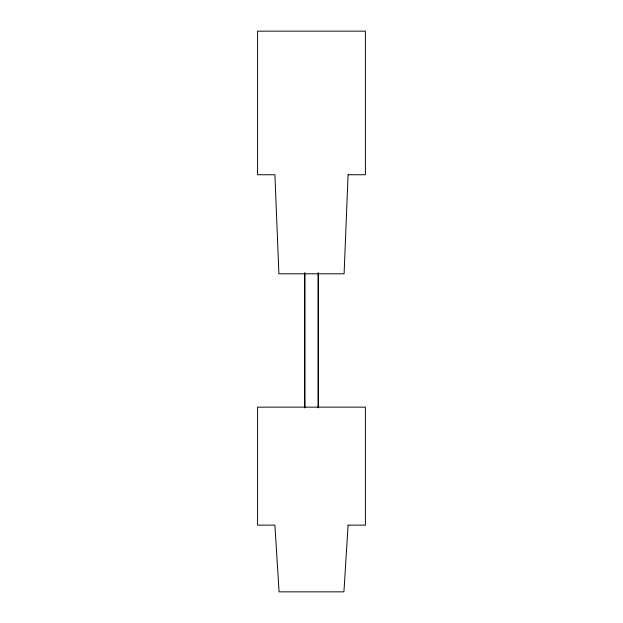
<?xml version="1.0" encoding="UTF-8"?>
<svg xmlns="http://www.w3.org/2000/svg" width="623" height="623" viewBox="0 0 623 623"><rect width="100%" height="100%" fill="white"/><g stroke="black" fill="none" stroke-linecap="round" stroke-linejoin="round"><path stroke-width="0.93" d="M304.764 272.913L304.764 407.816L304.764 272.913M318.236 272.913L318.236 407.816L318.236 272.913M348.093 174.752L344.098 273.809L278.902 273.809L274.907 174.752L257.595 174.752L257.595 31.15L365.405 31.15L365.405 174.752L348.093 174.752M348.093 525.134L343.927 591.85L279.073 591.85L274.907 525.134L257.595 525.134L257.595 407.146L365.405 407.146L365.405 525.134L348.093 525.134"/></g></svg>
